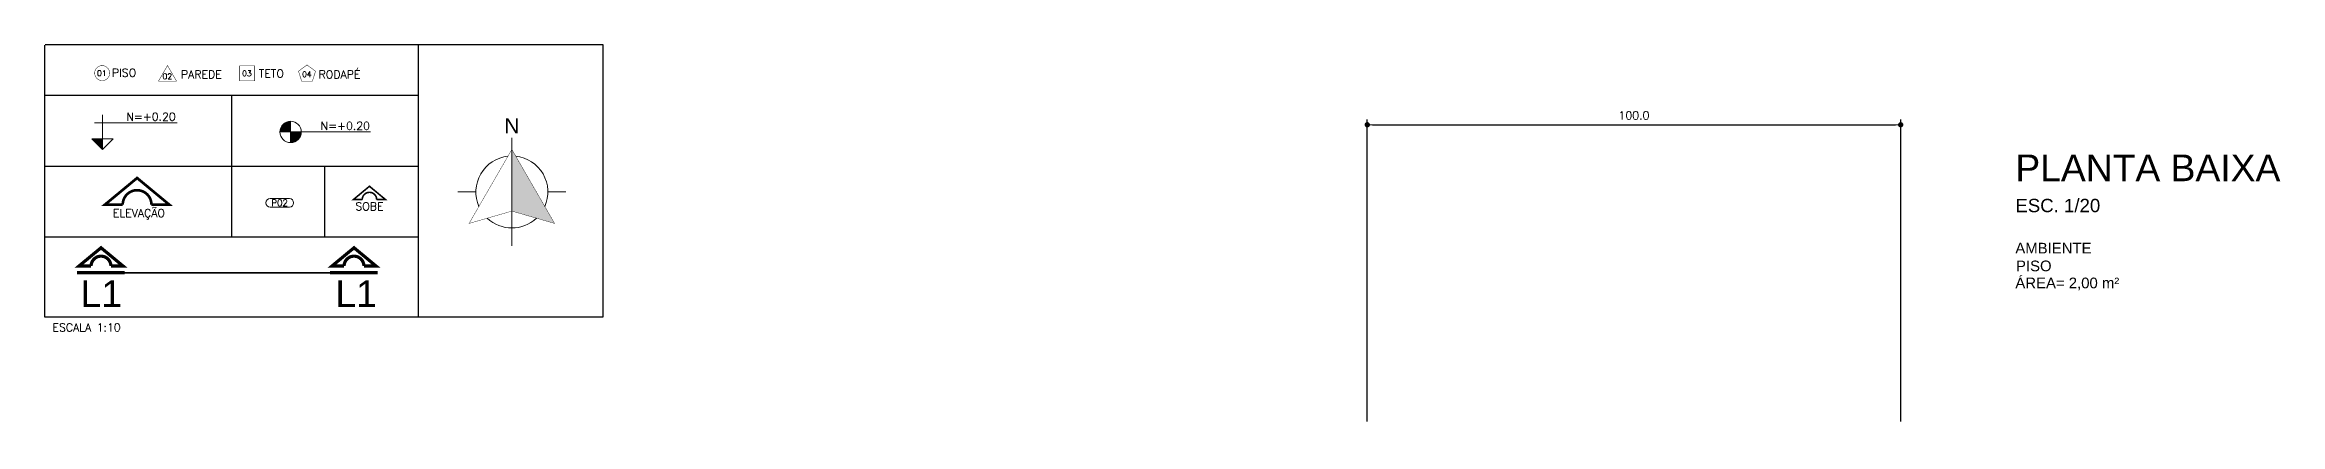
# Model space of a CAD drawing. Header units: millimetres. Extents: x 1206 to 1682, y 143 to 342.
# Drawn here: x 1243.599 to 1247.79, y 322.398 to 323.11 of the extents above; entities that cross this region are included whole.
import ezdxf
from ezdxf.enums import TextEntityAlignment as Align

# ---------------------------------------------------------------- set-up
doc = ezdxf.new("R2010")
doc.units = ezdxf.units.MM
doc.header["$PDMODE"] = 34
doc.header["$PDSIZE"] = -5
doc.linetypes.add('ACAD_ISO06W100', pattern=[37.5, 24, -3, 0.5, -3, 0.5, -3, 0.5, -3])
doc.layers.get('0').update_dxf_attribs({"color": 1})
doc.layers.get('DEFPOINTS').update_dxf_attribs({"lineweight": 0})
for name, color, linetype, lineweight in [('AR-CORTE', 96, 'ACAD_ISO06W100', 5), ('AR-COTA', 1, 'Continuous', 5), ('AR-SÍMBOLOS', 96, 'Continuous', 20), ('AR-TXT', 174, 'Continuous', 0), ('AR-TXT-AMBIENTE', 174, 'Continuous', 0), ('AR-TXT-ESPECIFICAÇÕES', 174, 'Continuous', 0), ('AR-TXT-ÁREA', 7, 'Continuous', 0)]:
    doc.layers.add(name, color=color, linetype=linetype, lineweight=lineweight)
doc.styles.add('100_TXT', font='arial.ttf', dxfattribs={"height": 0.5})
doc.styles.add('100_TXT_ESPECIFIC', font='romans.shx', dxfattribs={"height": 0.15})
doc.styles.add('100_TXT_ESQUADRIA', font='romans.shx', dxfattribs={"height": 0.12})
doc.styles.add('10_COTAS', font='romans.shx', dxfattribs={"height": 0.015})
doc.styles.add('20_TXT 1', font='arial.ttf', dxfattribs={"height": 0.1})
doc.styles.add('20_TXT 2', font='arial.ttf', dxfattribs={"height": 0.05})
doc.styles.add('20_TXT 3', font='arial.ttf', dxfattribs={"height": 0.04})
doc.styles.add('250_TXT', font='arial.ttf', dxfattribs={"height": 1.25})
doc.dimstyles.new('COTA_10', dxfattribs={"dimscale": 100, "dimtxt": 0.16, "dimasz": 0.0001, "dimexe": 0.0001, "dimexo": 5e-05, "dimgap": 0.0001, "dimtad": 1, "dimdec": 1, "dimlfac": 100, "dimzin": 0, "dimdsep": 46, "dimtxsty": '10_COTAS', "dimblk1": 'DOT', "dimblk2": 'DOT', "dimsah": 1, "dimcen": 0.09, "dimclrd": 256, "dimclre": 256, "dimclrt": 7, "dimaunit": 1, "dimadec": 0, "dimazin": 0, "dimtfac": 0.05, "dimtdec": 1, "dimtix": 1, "dimtofl": 0, "dimtmove": 2, "dimatfit": 3, "dimldrblk": 'DOT', "dimfxl": 1, "dimtvp": 0.75, "dimtolj": 1, "dimtzin": 0, "dimarcsym": 0})

# ---------------------------------------------------------------- blocks, each defined once
blk = doc.blocks.new('SIMBOLO ESQUADRIA')
at = {"layer": 'AR-SÍMBOLOS', "color": 7}
for p, q in [((4.227, 2.494), (4.587, 2.494)), ((4.587, 2.334), (4.227, 2.334))]:
    blk.add_line(p, q, dxfattribs=at)
for centre, start, end in [((4.227, 2.414), 90, 270), ((4.587, 2.414), 270, 90)]:
    blk.add_arc(centre, 0.08, start, end, dxfattribs=at)
blk = doc.blocks.new('SIMBOLO NIVEL PLANTA')
at = {"layer": 'AR-SÍMBOLOS'}
h = blk.add_hatch(color=256, dxfattribs=at)
h.paths.add_polyline_path([(4.61, 3.744), (4.61, 3.944, 0.414214), (4.41, 3.744)])
h.paths.add_polyline_path([(4.81, 3.744), (4.61, 3.744), (4.61, 3.544, 0.414214)])
for p, q in [((4.61, 3.944), (4.61, 3.544)), ((6.11, 3.744), (4.41, 3.744))]:
    blk.add_line(p, q, dxfattribs=at)
blk.add_circle((4.61, 3.744), 0.2, dxfattribs=at)
blk = doc.blocks.new('SIMBOLO NIVEL CORTE')
at = {"layer": 'AR-SÍMBOLOS'}
blk.add_hatch(color=256, dxfattribs=at).paths.add_polyline_path([(1.081, 3.412), (1.081, 3.612), (0.881, 3.612)])
for p, q in [((0.931, 3.912), (2.481, 3.912)), ((1.081, 4.062), (1.081, 3.412)), ((1.081, 3.412), (0.881, 3.612)), ((0.881, 3.612), (1.281, 3.612)), ((1.081, 3.412), (1.281, 3.612))]:
    blk.add_line(p, q, dxfattribs=at)
blk = doc.blocks.new('A$C743E314C')
at = {"layer": 'AR-CORTE', "ltscale": 0.25, "const_width": 0.06}
blk.add_lwpolyline([(0.266, 0.155), (0.038, 0.155), (0.452, 0.498), (0.865, 0.155), (0.637, 0.155, 1)], format="xyb", close=True, dxfattribs=at)
blk.add_lwpolyline([(0, 0.03), (0.897, 0.03)], dxfattribs=at)
blk = doc.blocks.new('Norte-10')
at = {"layer": 'AR-SÍMBOLOS'}
h = blk.add_hatch(color=256, dxfattribs=at)
h.dxf.hatch_style = 1
h.paths.add_polyline_path([(0.2559, 0.1761), (0.1758, 0.3149), (0.1758, 0.1992)])
for p, q in [((0.1758, 0.3149), (0.1758, 0.3364)), ((0.1758, 0.1992), (0.1758, 0.3149)), ((0.1083, 0.2351), (0.0745, 0.2351)), ((0.2433, 0.2351), (0.277, 0.2351)), ((0.1758, 0.1992), (0.1758, 0.1676)), ((0.1758, 0.1676), (0.1758, 0.1339))]:
    blk.add_line(p, q, dxfattribs=at)
at = {"layer": 'AR-SÍMBOLOS', "const_width": 0.000675}
blk.add_lwpolyline([(0.0956, 0.1761), (0.1758, 0.1992), (0.2559, 0.1761), (0.1758, 0.3149)], close=True, dxfattribs=at)
at = {"layer": 'AR-SÍMBOLOS'}
for start, end in [(96.2233, 203.7767), (336.2233, 83.7767), (226.8411, 313.1589)]:
    blk.add_arc((0.1758, 0.2351), 0.0675, start, end, dxfattribs=at)
blk = doc.blocks.new('_DOT')
at = {"color": 0, "linetype": 'ByBlock'}
blk.add_line((-0.5, 0), (-1, 0), dxfattribs=at)
at = {"color": 0, "linetype": 'ByBlock', "const_width": 0.5}
blk.add_lwpolyline([(-0.25, 0, 1), (0.25, 0, 1)], format="xyb", close=True, dxfattribs=at)
blk = doc.blocks.new('*D24')
at = {"layer": 'AR-COTA', "lineweight": -2, "transparency": 16777216}
for p, q in [((1246.0784, 322.4031), (1246.0784, 322.9701)), ((1246.0884, 322.9601), (1247.0684, 322.9601)), ((1247.0784, 322.4031), (1247.0784, 322.9701))]:
    blk.add_line(p, q, dxfattribs=at)
at = {"layer": 'DEFPOINTS', "color": 0, "transparency": 16777216}
for p in [(1247.0784, 322.9601), (1246.0784, 322.3981), (1247.0784, 322.3981)]:
    blk.add_point(p, dxfattribs=at)
at = {"layer": 'AR-COTA', "lineweight": -2, "transparency": 16777216, "xscale": 0.01, "yscale": 0.01, "zscale": 0.01, "rotation": 180}
blk.add_blockref('_DOT', (1246.0784, 322.9601), dxfattribs=at)
at = {"layer": 'AR-COTA', "lineweight": -2, "transparency": 16777216, "xscale": 0.01, "yscale": 0.01, "zscale": 0.01}
blk.add_blockref('_DOT', (1247.0784, 322.9601), dxfattribs=at)
at = {"layer": 'AR-COTA', "color": 7, "transparency": 16777216, "insert": (1246.5784, 322.9776), "char_height": 0.015, "attachment_point": 5, "style": '10_COTAS'}
blk.add_mtext('\\A1;100.0', dxfattribs=at)

msp = doc.modelspace()

# ---------------------------------------------------------------- linework, layer by layer
for p, q in [((1243.5989, 322.5989), (1243.5989, 323.1094)), ((1243.5999, 323.1104), (1244.645, 323.1104)), ((1244.2989, 323.1094), (1244.2989, 322.5989)), ((1244.645, 323.1104), (1244.645, 322.5989)), ((1243.5989, 323.0155), (1244.2989, 323.0155)), ((1243.9489, 323.0155), (1243.9489, 322.7489)), ((1243.5989, 322.8822), (1244.2989, 322.8822)), ((1244.1239, 322.7489), (1244.1239, 322.8822)), ((1244.2989, 322.7489), (1243.5989, 322.7489)), ((1244.645, 322.5989), (1243.5989, 322.5989))]:
    msp.add_line(p, q)
at = {"layer": 'AR-CORTE', "ltscale": 0.05, "const_width": 0.003}
msp.add_lwpolyline([(1243.749, 322.6825), (1244.1336, 322.6825)], dxfattribs=at)
at = {"layer": 'AR-SÍMBOLOS'}
for points, const_width in [([(1243.7066, 323.043, 1), (1243.7066, 323.0711, 1)], 0.000844), ([(1243.7721, 322.8602), (1243.712, 322.8104), (1243.7452, 322.8104, -1), (1243.799, 322.8104), (1243.8322, 322.8104)], 0.005), ([(1244.2077, 322.8447), (1244.1777, 322.8198), (1244.1942, 322.8198, -1), (1244.2212, 322.8198), (1244.2377, 322.8198)], 0.003)]:
    msp.add_lwpolyline(points, format="xyb", close=True, dxfattribs=dict(at, const_width=const_width))
at = {"layer": 'AR-SÍMBOLOS', "const_width": 0.000844}
for points in [[(1243.8122, 323.042), (1243.8291, 323.0712), (1243.846, 323.042)], [(1243.9925, 323.0707), (1243.9925, 323.0426), (1243.9644, 323.0426), (1243.9644, 323.0707)], [(1244.0906, 323.0723), (1244.0746, 323.0606), (1244.0807, 323.0418), (1244.1006, 323.0418), (1244.1067, 323.0606)]]:
    msp.add_lwpolyline(points, close=True, dxfattribs=at)

# ---------------------------------------------------------------- block references
at = {"layer": 'AR-CORTE', "xscale": 0.09999999999999432, "yscale": 0.09999999999999432, "zscale": 0.09999999999999432}
for p in [(1243.6593, 322.6795), (1244.1336, 322.6795)]:
    msp.add_blockref('A$C743E314C', p, dxfattribs=at)
at = {"layer": 'AR-SÍMBOLOS', "xscale": 0.09999999999999432, "yscale": 0.09999999999999432, "zscale": 0.09999999999999432}
for name in ['SIMBOLO NIVEL CORTE', 'SIMBOLO NIVEL PLANTA', 'SIMBOLO ESQUADRIA']:
    msp.add_blockref(name, (1243.5989, 322.5723), dxfattribs=at)
at = {"layer": 'AR-SÍMBOLOS'}
msp.add_blockref('Norte-10', (1244.2989, 322.5989), dxfattribs=at)

# ---------------------------------------------------------------- texts
at = {"layer": 'AR-CORTE', "ltscale": 0.25, "style": '100_TXT'}
for p in [(1243.705, 322.6182), (1244.1827, 322.6182)]:
    msp.add_text('L1', height=0.05, dxfattribs=at).set_placement(p, align=Align.CENTER)
at = {"layer": 'AR-SÍMBOLOS', "color": 7}
for s, height, style, p in [('01', 0.0105, '100_TXT_ESPECIFIC', (1243.7059, 323.0517)), ('03', 0.0105, '100_TXT_ESPECIFIC', (1243.978, 323.0511)), ('04', 0.0105, '100_TXT_ESPECIFIC', (1244.0904, 323.0497)), ('02', 0.0105, '100_TXT_ESPECIFIC', (1243.8288, 323.0456)), ('P02', 0.012, '100_TXT_ESQUADRIA', (1244.0393, 322.8076))]:
    msp.add_text(s, height=height, dxfattribs=dict(at, style=style)).set_placement(p, align=Align.CENTER)
at = {"layer": 'AR-SÍMBOLOS', "color": 7, "style": '100_TXT_ESPECIFIC'}
for p in [(1243.8445, 322.9677), (1244.2087, 322.9506)]:
    msp.add_text('N=+0.20', height=0.015, dxfattribs=at).set_placement(p, align=Align.RIGHT)
at = {"layer": 'AR-SÍMBOLOS', "color": 7, "style": '250_TXT'}
msp.add_text('N', height=0.0281, dxfattribs=at).set_placement((1244.4605, 322.9442))
at = {"layer": 'AR-TXT', "insert": (1247.2934, 322.9042), "char_height": 0.05, "attachment_point": 1, "style": '20_TXT 1'}
msp.add_mtext_dynamic_manual_height_columns('PLANTA BAIXA', width=14.364558, gutter_width=10, heights=[0], dxfattribs=at)
at = {"layer": 'AR-TXT-AMBIENTE', "insert": (1247.2934, 322.7386), "char_height": 0.02, "attachment_point": 1, "style": '20_TXT 3'}
msp.add_mtext_dynamic_manual_height_columns('AMBIENTE', width=14.364558, gutter_width=10, heights=[0], dxfattribs=at)
at = {"layer": 'AR-TXT-ESPECIFICAÇÕES', "style": '100_TXT_ESPECIFIC'}
for s, p in [('PISO', (1243.7248, 323.0501)), ('PAREDE', (1243.8543, 323.0472)), ('TETO', (1244.0003, 323.0487)), ('RODAPÉ', (1244.1124, 323.047))]:
    msp.add_text(s, height=0.015, dxfattribs=at).set_placement(p)
for s, p in [('ELEVAÇÃO', (1243.7755, 322.7868)), ('SOBE', (1244.2077, 322.7995))]:
    msp.add_text(s, height=0.015, dxfattribs=at).set_placement(p, align=Align.CENTER)
at = {"layer": 'AR-TXT-ESPECIFICAÇÕES', "color": 174, "style": '100_TXT_ESPECIFIC'}
msp.add_text('ESCALA 1:10', height=0.015, dxfattribs=at).set_placement((1243.6774, 322.5723), align=Align.CENTER)
at = {"layer": 'AR-TXT-ESPECIFICAÇÕES', "attachment_point": 1}
for s, insert, char_height, style in [('ESC. 1/20', (1247.2934, 322.8211), 0.025, '20_TXT 2'), ('PISO', (1247.2946, 322.7053), 0.02, '20_TXT 3')]:
    msp.add_mtext_dynamic_manual_height_columns(s, width=14.364558, gutter_width=10, heights=[0], dxfattribs=dict(at, insert=insert, char_height=char_height, style=style))
at = {"layer": 'AR-TXT-ÁREA', "insert": (1247.2934, 322.6733), "char_height": 0.02, "attachment_point": 1, "style": '20_TXT 3'}
msp.add_mtext_dynamic_manual_height_columns('ÁREA= 2,00 m²', width=14.364558, gutter_width=10, heights=[0], dxfattribs=at)

# ---------------------------------------------------------------- dimensions: what is measured, and where the dimension line sits
at = {"layer": 'AR-COTA'}
dim = msp.add_linear_dim(base=(1247.0784, 322.9601), p1=(1246.0784, 322.3981), p2=(1247.0784, 322.3981), dimstyle='COTA_10', dxfattribs=at)
dim.commit()
dim.dimension.update_dxf_attribs({"geometry": '*D24', "text_midpoint": (1246.5784, 322.9776)})

doc.saveas('drawing.dxf')
